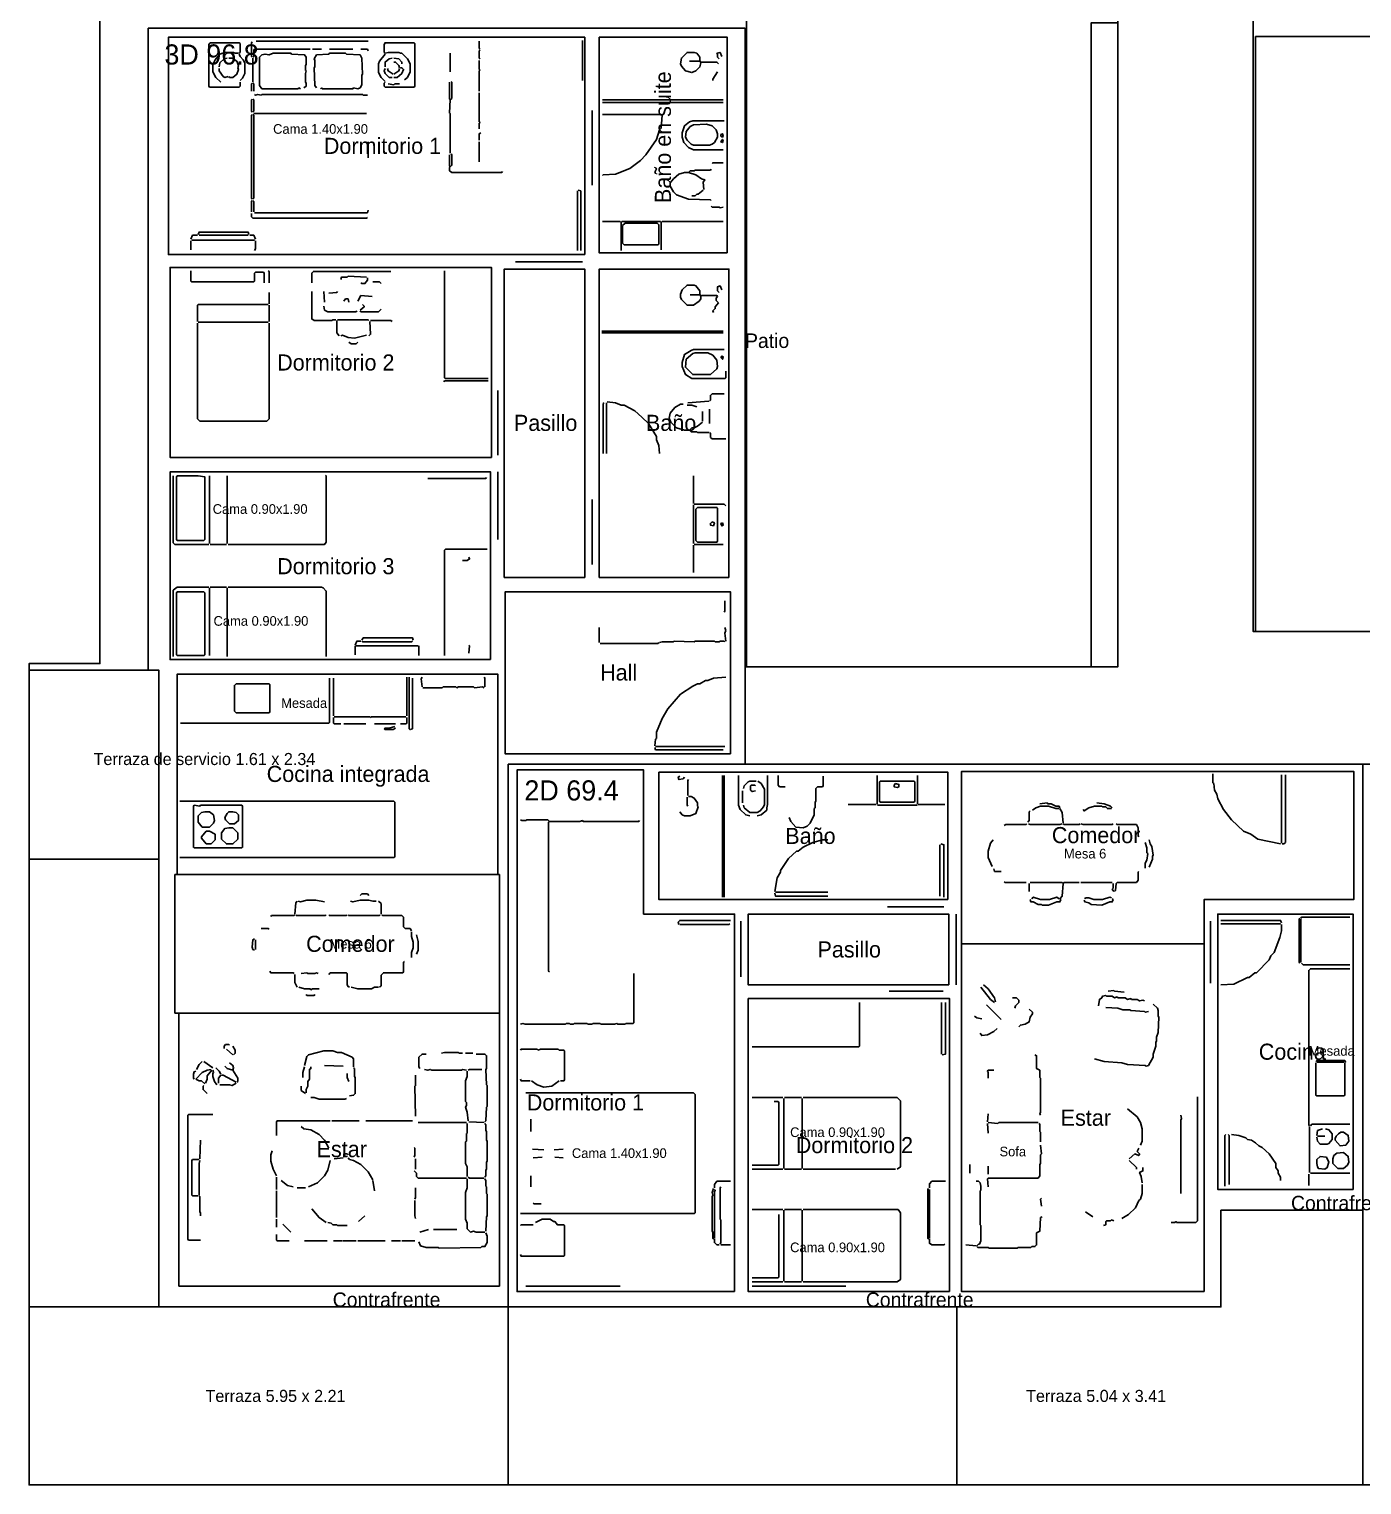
# Model space of a CAD drawing. Header units: metres. Extents: x 0 to 142, y 0 to 33.
# Drawn here: x 0 to 16.55, y 0 to 18.08 of the extents above; entities that cross this region are included whole.
import ezdxf

# ---------------------------------------------------------------- set-up
doc = ezdxf.new("R2010")
doc.units = ezdxf.units.M
for name, color, linetype in [('Trazo_Cotas', 9, 'Continuous'), ('Trazo_Entrada', 1, 'Continuous'), ('Trazo_Equipamiento', 8, 'Continuous'), ('Trazo_Estancias', 3, 'Continuous'), ('Trazo_Fachada', 30, 'Continuous'), ('Trazo_Pasillo', 9, 'Continuous'), ('Trazo_Patios', 3, 'Continuous'), ('Trazo_Puertas', 1, 'Continuous'), ('Trazo_Terreno', 7, 'Continuous'), ('Trazo_Unidad', 7, 'Continuous'), ('Trazo_Ventanas', 5, 'Continuous')]:
    doc.layers.add(name, color=color, linetype=linetype)

msp = doc.modelspace()

# ---------------------------------------------------------------- linework, layer by layer
at = {"layer": 'Trazo_Cotas'}
for points in [[(0, 10.12), (1.61, 10.12), (1.61, 7.77), (0, 7.77)], [(11.52, 2.21), (14.8, 2.21), (14.8, 3.41), (16.56, 3.41), (16.56, 0), (11.52, 0)], [(0, 2.21), (5.95, 2.21), (5.95, 0), (0, 0)]]:
    msp.add_lwpolyline(points, close=True, dxfattribs=at)
at = {"layer": 'Trazo_Entrada'}
for p, q in [((8.89, 10.03), (8.89, 9.16)), ((14.69, 8.95), (15.56, 8.95))]:
    msp.add_line(p, q, dxfattribs=at)
at = {"layer": 'Trazo_Equipamiento', "color": 9}
for p, q in [((4.21, 17.93), (2.82, 17.93)), ((6.87, 17.94), (6.87, 17.44)), ((2.78, 17.72), (2.78, 17.42)), ((3.52, 17.83), (3.63, 17.83)), ((3.73, 17.83), (4.02, 17.83)), ((5.23, 17.78), (5.23, 17.55)), ((4.19, 17.03), (2.79, 17.03)), ((5.23, 17.03), (5.23, 16.54)), ((4.21, 16.48), (4.21, 16.68)), ((5.59, 16.43), (5.59, 16.68)), ((6.81, 15.33), (6.81, 16.07)), ((2.01, 15.45), (2.01, 15.34)), ((2.8, 15.46), (2.02, 15.46)), ((2.11, 15.52), (2.72, 15.52)), ((2.98, 14.67), (2.98, 14.81)), ((2.98, 14.65), (2.98, 14.45)), ((3.66, 14.82), (3.67, 14.69)), ((2.1, 14.44), (2.97, 14.44)), ((2.24, 12.53), (2.24, 11.69)), ((2.46, 11.69), (2.46, 12.53)), ((2.45, 11.68), (2.25, 11.68)), ((2.24, 10.3), (2.24, 11.14)), ((2.45, 11.15), (2.25, 11.15)), ((2.46, 11.14), (2.46, 10.29)), ((7.08, 10.46), (7.08, 10.65)), ((4.05, 10.42), (4.05, 10.31)), ((4.06, 10.42), (4.83, 10.42)), ((4.84, 10.3), (4.84, 10.42)), ((7.78, 9.17), (8.64, 9.17)), ((15.55, 8.82), (15.55, 7.97)), ((12.42, 7.37), (12.42, 7.47)), ((13.45, 7.48), (13.06, 7.48)), ((2.81, 6.77), (2.81, 6.65)), ((11.33, 5.35), (11.33, 5.99)), ((12.07, 5.78), (11.89, 5.96)), ((2.17, 5.26), (2.28, 5.18)), ((2.53, 5.34), (2.45, 5.41)), ((5.51, 5.36), (5.42, 5.36)), ((3.67, 5.21), (3.9, 5.2)), ((9.36, 4.81), (8.98, 4.81)), ((9.37, 3.93), (9.37, 4.8)), ((9.59, 4.81), (9.38, 4.81)), ((9.6, 3.93), (9.6, 4.8)), ((3.76, 4.52), (4.1, 4.52)), ((4.18, 4.52), (4.76, 4.52)), ((6.23, 4.54), (6.23, 4.39)), ((11.91, 4.61), (11.9, 4.51)), ((13.76, 4.57), (13.64, 4.67)), ((4.83, 4.5), (5.43, 4.5)), ((5.46, 4.51), (5.65, 4.5)), ((11.9, 4.49), (11.91, 4.37)), ((2.12, 4.05), (2.13, 4.28)), ((6.25, 4.17), (6.39, 4.16)), ((6.52, 4.16), (6.63, 4.17)), ((3.79, 4.05), (3.9, 4.06)), ((4.8, 4.05), (4.8, 3.92)), ((6.26, 4.06), (6.37, 4.07)), ((6.63, 4.06), (6.53, 4.07)), ((11.68, 3.98), (11.68, 3.87)), ((3.07, 3.67), (3.07, 3.82)), ((6.23, 3.84), (6.23, 3.7)), ((8.98, 3.92), (9.36, 3.92)), ((9.38, 3.92), (9.59, 3.92)), ((10.76, 3.92), (9.61, 3.92)), ((11.91, 3.96), (11.91, 3.86)), ((3.07, 3.65), (3.07, 3.32)), ((3.43, 3.69), (3.33, 3.69)), ((4.27, 3.78), (4.29, 3.65)), ((11.18, 3.67), (11.18, 3.06)), ((3.07, 3.2), (3.07, 3.3)), ((4.09, 3.27), (4.17, 3.34)), ((9.36, 3.42), (8.98, 3.42)), ((9.37, 2.53), (9.37, 3.41)), ((9.59, 3.42), (9.38, 3.42)), ((9.6, 2.53), (9.6, 3.41)), ((13.12, 3.39), (13.21, 3.33)), ((3.25, 3.14), (3.15, 3.24)), ((4.85, 3.14), (4.96, 3.17)), ((5.31, 3.17), (5.02, 3.17)), ((3.42, 3.03), (3.7, 3.03)), ((3.89, 3.03), (3.78, 3.03)), ((4.06, 3.03), (3.9, 3.03)), ((4.08, 3.03), (4.42, 3.03)), ((4.61, 3.03), (4.5, 3.03)), ((4.79, 3.03), (4.63, 3.03)), ((8.71, 2.98), (8.59, 2.98)), ((11.76, 2.97), (11.63, 2.98)), ((7.34, 2.47), (6.17, 2.47)), ((9.36, 2.52), (8.98, 2.52)), ((8.98, 2.47), (10.14, 2.47)), ((9.59, 2.52), (9.38, 2.52))]:
    msp.add_line(p, q, dxfattribs=at)
at = {"layer": 'Trazo_Equipamiento', "color": 8}
for p, q in [((8.62, 17.2), (7.12, 17.2)), ((8.62, 17.17), (7.12, 17.17)), ((7.85, 17.02), (7.12, 17.02)), ((7.34, 15.69), (7.12, 15.69)), ((7.35, 15.33), (7.35, 15.69)), ((7.84, 15.69), (7.36, 15.69)), ((7.85, 15.69), (7.85, 15.34)), ((8.62, 15.69), (7.86, 15.69)), ((8.32, 14.78), (8.21, 14.78)), ((8.62, 14.33), (7.11, 14.33)), ((7.11, 14.31), (8.62, 14.31)), ((7.17, 12.81), (7.17, 13.44)), ((8.18, 13.44), (8.44, 13.46)), ((8.36, 13.33), (8.36, 13.21)), ((8.45, 13.18), (8.45, 13.36)), ((8.25, 12.19), (8.25, 12.53)), ((8.25, 11.69), (8.25, 12.17)), ((8.25, 11.33), (8.25, 11.67)), ((8.26, 11.68), (8.62, 11.68)), ((3.78, 10.02), (3.78, 9.55)), ((4.69, 9.55), (4.69, 10.03)), ((4.18, 9.45), (3.91, 9.45)), ((4.55, 9.45), (4.29, 9.45)), ((8.61, 7.3), (8.61, 8.81)), ((8.63, 7.3), (8.63, 8.81)), ((10.53, 8.46), (10.53, 8.81)), ((11.03, 8.46), (11.03, 8.81)), ((8.86, 8.47), (8.86, 8.62)), ((10.17, 8.45), (10.52, 8.45)), ((11.37, 8.45), (11.04, 8.45)), ((11.31, 7.95), (11.31, 7.31)), ((9.92, 7.36), (9.27, 7.36)), ((15.54, 6.97), (14.8, 6.97)), ((15.79, 7.03), (15.79, 6.49)), ((15.99, 5.25), (16.33, 5.25)), ((15.9, 4.45), (15.9, 3.88)), ((16.09, 4.33), (16, 4.33)), ((15.89, 3.86), (15.89, 3.72)), ((16.4, 3.87), (15.91, 3.87))]:
    msp.add_line(p, q, dxfattribs=at)
at = {"layer": 'Trazo_Equipamiento', "color": 9}
for points in [[(2.62, 17.42), (2.62, 17.37), (2.61, 17.36), (2.24, 17.36), (2.23, 17.37), (2.23, 17.89), (2.25, 17.91), (2.61, 17.91), (2.62, 17.9), (2.62, 17.79), (2.61, 17.78)], [(2.77, 17.73), (2.76, 17.74), (2.76, 17.91), (2.77, 17.92)], [(4.42, 17.78), (4.41, 17.79), (4.41, 17.89), (4.42, 17.91), (4.78, 17.91), (4.79, 17.9), (4.79, 17.37), (4.78, 17.36), (4.42, 17.36), (4.41, 17.37), (4.41, 17.41), (4.42, 17.42)], [(5.6, 17.83), (5.59, 17.84), (5.59, 17.93)], [(2.4, 17.78), (2.37, 17.77), (2.31, 17.7), (2.28, 17.64), (2.28, 17.55), (2.32, 17.48), (2.38, 17.42)], [(2.36, 17.61), (2.37, 17.66), (2.42, 17.71), (2.46, 17.72)], [(2.6, 17.78), (2.56, 17.78), (2.54, 17.79), (2.42, 17.79)], [(2.59, 17.6), (2.6, 17.63), (2.58, 17.68), (2.52, 17.72), (2.48, 17.72)], [(2.62, 17.44), (2.65, 17.47), (2.68, 17.53), (2.68, 17.66), (2.66, 17.7), (2.62, 17.74), (2.61, 17.77)], [(3.49, 17.83), (2.8, 17.83), (2.79, 17.82), (2.79, 17.74), (2.78, 17.73)], [(3.37, 17.34), (3.35, 17.35), (3.34, 17.34), (2.89, 17.34), (2.86, 17.38), (2.86, 17.73), (2.89, 17.76), (2.93, 17.77), (2.98, 17.76), (3.03, 17.78), (3.25, 17.78), (3.26, 17.77), (3.42, 17.76), (3.44, 17.73), (3.44, 17.64), (3.43, 17.63), (3.43, 17.57), (3.44, 17.56), (3.43, 17.53), (3.43, 17.42), (3.44, 17.41), (3.44, 17.37), (3.41, 17.35)], [(3.62, 17.34), (3.63, 17.35), (3.64, 17.34), (4.02, 17.34), (4.03, 17.35), (4.08, 17.34), (4.11, 17.35), (4.13, 17.39), (4.13, 17.51), (4.14, 17.52), (4.13, 17.72), (4.11, 17.76), (3.94, 17.77), (3.93, 17.78), (3.73, 17.78), (3.72, 17.77), (3.57, 17.76), (3.54, 17.71), (3.55, 17.69), (3.55, 17.61), (3.54, 17.6), (3.55, 17.38), (3.57, 17.35)], [(4.21, 17.81), (4.2, 17.83), (4.12, 17.83)], [(4.42, 17.77), (4.35, 17.68), (4.34, 17.65), (4.34, 17.54), (4.37, 17.48), (4.42, 17.43)], [(4.42, 17.78), (4.46, 17.79), (4.59, 17.79), (4.61, 17.78), (4.63, 17.78), (4.7, 17.71), (4.73, 17.65), (4.73, 17.55), (4.7, 17.48), (4.66, 17.45)], [(4.42, 17.61), (4.42, 17.67), (4.47, 17.71), (4.51, 17.72)], [(4.63, 17.65), (4.63, 17.67), (4.59, 17.71), (4.53, 17.72)], [(5.6, 17.71), (5.59, 17.72), (5.59, 17.81), (5.6, 17.82)], [(2.36, 17.59), (2.36, 17.56), (2.41, 17.49), (2.43, 17.48), (2.47, 17.49)], [(2.59, 17.6), (2.6, 17.58), (2.58, 17.52), (2.53, 17.48), (2.49, 17.48), (2.48, 17.49)], [(4.42, 17.59), (4.41, 17.56), (4.42, 17.53), (4.47, 17.48), (4.51, 17.48)], [(4.45, 17.59), (4.46, 17.56), (4.52, 17.52)], [(4.53, 17.67), (4.55, 17.67), (4.59, 17.63), (4.6, 17.6)], [(4.53, 17.48), (4.57, 17.48), (4.63, 17.53), (4.65, 17.58), (4.63, 17.6), (4.61, 17.6)], [(4.6, 17.59), (4.59, 17.56), (4.53, 17.52)], [(5.6, 17.57), (5.59, 17.58), (5.59, 17.69)], [(5.6, 17.57), (5.59, 17.56), (5.59, 17.31)], [(2.76, 17.31), (2.76, 17.4), (2.77, 17.41)], [(2.79, 17.31), (2.79, 17.4), (2.78, 17.41)], [(4.6, 17.4), (4.54, 17.4), (4.53, 17.39), (4.46, 17.4)], [(5.22, 17.42), (5.22, 17.21), (5.23, 17.2)], [(5.23, 17.2), (5.25, 17.22), (5.25, 17.42), (5.24, 17.43)], [(2.77, 17.05), (2.76, 17.06), (2.76, 17.2), (2.77, 17.21)], [(2.78, 17.05), (2.79, 17.06), (2.79, 17.2), (2.78, 17.21)], [(4.2, 17.26), (4.15, 17.26), (4.14, 17.27), (2.89, 17.27), (2.88, 17.26), (2.84, 17.27), (2.81, 17.26), (2.8, 17.27)], [(5.23, 17.03), (5.22, 17.04), (5.23, 17.2)], [(5.59, 17.29), (5.59, 16.93), (5.6, 16.92), (5.59, 16.91), (5.59, 16.84)], [(2.77, 17.02), (2.76, 17.01), (2.76, 15.98), (2.77, 15.97)], [(2.78, 15.97), (2.79, 15.98), (2.79, 17.01), (2.78, 17.02)], [(5.61, 16.79), (5.59, 16.78), (5.59, 16.7)], [(5.22, 16.52), (5.22, 16.38), (5.23, 16.37)], [(5.24, 16.53), (5.25, 16.52), (5.25, 16.39), (5.23, 16.37)], [(5.88, 16.31), (5.87, 16.3), (5.25, 16.3), (5.22, 16.32), (5.22, 16.36), (5.23, 16.37)], [(2.76, 15.81), (2.76, 15.94), (2.77, 15.95)], [(2.79, 15.81), (2.79, 15.94), (2.78, 15.95)], [(6.82, 16.08), (6.85, 16.07), (6.85, 15.33)], [(2.76, 15.79), (2.76, 15.75), (2.78, 15.73), (4.19, 15.73), (4.2, 15.74)], [(4.21, 15.83), (4.2, 15.8), (2.8, 15.8)], [(2.73, 15.53), (2.72, 15.56), (2.11, 15.56), (2.1, 15.53)], [(2.09, 15.52), (2.03, 15.52), (2.01, 15.47)], [(2.74, 15.52), (2.79, 15.52), (2.81, 15.47)], [(2.81, 15.45), (2.81, 15.35), (2.8, 15.33)], [(2.01, 15.08), (2.01, 14.95), (2.02, 14.94), (2.79, 14.94), (2.8, 14.95), (2.8, 15.05), (2.81, 15.06), (2.91, 15.06), (2.92, 15.05), (2.92, 14.93)], [(2.98, 14.93), (2.98, 15.07), (2.97, 15.08)], [(3.51, 14.93), (3.51, 15.05), (3.53, 15.07), (4.49, 15.07)], [(3.87, 14.97), (3.88, 15), (3.95, 15), (3.96, 15.01), (4.19, 15)], [(5.7, 13.74), (5.17, 13.74), (5.16, 13.75), (5.16, 15.08)], [(4.12, 14.93), (4.13, 14.92), (4.17, 14.92), (4.2, 14.96), (4.2, 14.99)], [(4.37, 14.92), (4.35, 14.94), (4.27, 14.94)], [(2.97, 14.66), (2.1, 14.66), (2.09, 14.65), (2.09, 14.45)], [(3.51, 14.82), (3.51, 14.48), (3.54, 14.46), (3.76, 14.46), (3.77, 14.47), (3.81, 14.47)], [(3.72, 14.8), (3.82, 14.81), (3.83, 14.82)], [(3.97, 14.69), (3.96, 14.73), (3.93, 14.73), (3.91, 14.7)], [(4.08, 14.7), (4.12, 14.77), (4.26, 14.76)], [(4.14, 14.66), (4.16, 14.64), (4.16, 14.63), (4.11, 14.59)], [(4.07, 14.58), (4.06, 14.57), (3.71, 14.57), (3.67, 14.59), (3.66, 14.64)], [(4.22, 14.46), (4.21, 14.47), (3.83, 14.47)], [(4.37, 14.6), (4.34, 14.57), (4.12, 14.57), (4.11, 14.58)], [(2.09, 14.43), (2.09, 13.24), (2.12, 13.21), (2.95, 13.21), (2.98, 13.24), (2.98, 14.43)], [(3.82, 14.46), (3.82, 14.31), (3.85, 14.27)], [(4.23, 14.45), (4.24, 14.29), (4.22, 14.27)], [(4.24, 14.46), (4.49, 14.46), (4.51, 14.45)], [(4.19, 14.28), (4.04, 14.24), (3.96, 14.25), (3.89, 14.28), (3.87, 14.27)], [(4.08, 14.19), (4.06, 14.17), (4, 14.17), (3.97, 14.19)], [(5.7, 13.71), (5.16, 13.71), (5.15, 13.7)], [(2.23, 11.68), (1.81, 11.68), (1.79, 11.7), (1.79, 12.53)], [(3.68, 12.54), (3.69, 12.53), (3.69, 11.71), (3.67, 11.68), (2.47, 11.68)], [(5.68, 12.51), (5.67, 12.5), (4.95, 12.5)], [(5.16, 10.3), (5.16, 11.61), (5.17, 11.62), (5.69, 11.62)], [(5.38, 11.48), (5.44, 11.48), (5.47, 11.5), (5.46, 11.52)], [(2.23, 11.15), (1.84, 11.15), (1.79, 11.11), (1.79, 10.29)], [(3.69, 10.29), (3.69, 11.1), (3.65, 11.14), (3.63, 11.15), (2.47, 11.15)], [(8.64, 10.98), (8.64, 10.85), (8.63, 10.84)], [(4.13, 10.49), (4.15, 10.52), (4.76, 10.52), (4.77, 10.49)], [(8.64, 10.65), (8.65, 10.61), (8.64, 10.58), (8.65, 10.48)], [(4.12, 10.48), (4.07, 10.48), (4.05, 10.43)], [(4.76, 10.48), (4.75, 10.47), (4.14, 10.47), (4.13, 10.48)], [(5.46, 10.43), (5.47, 10.42), (5.46, 10.33)], [(7.09, 10.45), (7.81, 10.45), (7.82, 10.46)], [(8.64, 10.47), (8.63, 10.48), (8.58, 10.48), (8.57, 10.47), (8.52, 10.47), (8.51, 10.48), (8.27, 10.48), (8.26, 10.47), (8.01, 10.48), (8, 10.47), (7.86, 10.47), (7.83, 10.46)], [(8.65, 10.03), (8.5, 10.02), (8.43, 9.99), (8.4, 9.99), (8.33, 9.95), (8.3, 9.95), (8.24, 9.92), (8.09, 9.82), (7.93, 9.64), (7.86, 9.52), (7.79, 9.35), (7.79, 9.27), (7.78, 9.26), (7.77, 9.18)], [(8.62, 9.13), (7.78, 9.13), (7.77, 9.16)], [(14.7, 8.83), (14.7, 8.72), (14.71, 8.71), (14.72, 8.63), (14.75, 8.58), (14.76, 8.52), (14.83, 8.39), (14.93, 8.26), (15.08, 8.12), (15.17, 8.08), (15.26, 8.02), (15.54, 7.96)], [(15.6, 8.82), (15.6, 7.98), (15.58, 7.96), (15.56, 7.96)], [(12.43, 8.37), (12.42, 8.36), (12.42, 8.25), (12.4, 8.23)], [(12.79, 8.4), (12.75, 8.4), (12.66, 8.43), (12.56, 8.43), (12.5, 8.41), (12.46, 8.38)], [(12.8, 8.41), (12.79, 8.43), (12.75, 8.43), (12.69, 8.46), (12.65, 8.46), (12.64, 8.47), (12.55, 8.46)], [(12.8, 8.4), (12.83, 8.35), (12.84, 8.22)], [(13.09, 8.39), (13.1, 8.37), (13.16, 8.41), (13.23, 8.43), (13.32, 8.43), (13.33, 8.42), (13.37, 8.42), (13.39, 8.4), (13.44, 8.4)], [(13.45, 8.41), (13.43, 8.43), (13.35, 8.46), (13.26, 8.47)], [(6.1, 8.26), (6.12, 8.25), (6.17, 8.25), (6.18, 8.26), (6.44, 8.26), (6.46, 8.24)], [(6.46, 8.24), (6.45, 8.23), (6.45, 6.38), (6.46, 6.37)], [(7.58, 8.25), (7.57, 8.24), (6.88, 8.24), (6.87, 8.25), (6.84, 8.24), (6.46, 8.24)], [(12.11, 8.19), (12.13, 8.2), (12.38, 8.2), (12.39, 8.21)], [(12.41, 8.21), (12.43, 8.2), (12.8, 8.2), (12.83, 8.21)], [(12.84, 8.21), (12.85, 8.2), (13.04, 8.2), (13.05, 8.21)], [(13.06, 8.21), (13.09, 8.2), (13.45, 8.2), (13.46, 8.21)], [(13.5, 8.21), (13.51, 8.2), (13.75, 8.2), (13.77, 8.16), (13.77, 8.06), (13.78, 8.05)], [(11.97, 8.01), (11.94, 7.97), (11.91, 7.87), (11.91, 7.79), (11.96, 7.68)], [(13.86, 7.98), (13.88, 7.91), (13.88, 7.85), (13.89, 7.84), (13.88, 7.76), (13.86, 7.72), (13.86, 7.66)], [(13.91, 7.67), (13.95, 7.77), (13.95, 7.81), (13.96, 7.82), (13.94, 7.93), (13.92, 7.96), (13.91, 8.01)], [(11.98, 7.65), (11.99, 7.62), (12.07, 7.62)], [(13.78, 7.62), (13.77, 7.61), (13.77, 7.51), (13.75, 7.48), (13.51, 7.48), (13.5, 7.47)], [(12.38, 7.48), (12.12, 7.48), (12.11, 7.49)], [(12.43, 7.48), (12.83, 7.48), (12.84, 7.47)], [(12.8, 7.28), (12.83, 7.31), (12.84, 7.47)], [(12.84, 7.47), (12.85, 7.48), (13.04, 7.48)], [(13.46, 7.47), (13.46, 7.41), (13.45, 7.4), (13.47, 7.37)], [(13.48, 7.37), (13.49, 7.38), (13.5, 7.47)], [(3.3, 7.09), (3.31, 7.23), (3.33, 7.25)], [(3.67, 7.24), (3.56, 7.26), (3.45, 7.26), (3.37, 7.24), (3.34, 7.25)], [(3.99, 7.25), (4.02, 7.24), (4.11, 7.26), (4.22, 7.26), (4.27, 7.25), (4.31, 7.25)], [(4.11, 7.32), (4.13, 7.34), (4.2, 7.34), (4.22, 7.32)], [(4.37, 7.09), (4.37, 7.22), (4.34, 7.25)], [(12.8, 7.28), (12.81, 7.27), (12.8, 7.24), (12.76, 7.24), (12.66, 7.2), (12.58, 7.2), (12.57, 7.21), (12.53, 7.21), (12.47, 7.24), (12.44, 7.24), (12.43, 7.27)], [(12.45, 7.28), (12.47, 7.3), (12.56, 7.27), (12.67, 7.27), (12.76, 7.3), (12.79, 7.28)], [(13.45, 7.28), (13.46, 7.27), (13.45, 7.24), (13.42, 7.24), (13.32, 7.2), (13.19, 7.21), (13.16, 7.23), (13.11, 7.24), (13.1, 7.26)], [(13.44, 7.29), (13.42, 7.3), (13.33, 7.27), (13.22, 7.27), (13.16, 7.29), (13.12, 7.29), (13.11, 7.28)], [(3, 7.06), (3.01, 7.07), (3.29, 7.07), (3.3, 7.08)], [(3.31, 7.08), (3.32, 7.07), (3.68, 7.07), (3.69, 7.08)], [(3.72, 7.08), (3.73, 7.07), (3.94, 7.07), (3.95, 7.08)], [(3.96, 7.08), (3.97, 7.07), (4.35, 7.07), (4.36, 7.08)], [(4.75, 6.88), (4.73, 6.91), (4.67, 6.91), (4.65, 6.93), (4.65, 7.05), (4.63, 7.07), (4.39, 7.07), (4.38, 7.08)], [(2.88, 6.91), (2.97, 6.91), (2.98, 6.9)], [(8.07, 6.96), (8.06, 6.99), (8.08, 7.01), (8.71, 7.01)], [(8.7, 6.97), (8.69, 6.96), (8.08, 6.96)], [(2.8, 6.64), (2.78, 6.65), (2.77, 6.68), (2.78, 6.77), (2.8, 6.78)], [(4.75, 6.87), (4.75, 6.81), (4.77, 6.74), (4.77, 6.67), (4.75, 6.61), (4.75, 6.55)], [(4.81, 6.83), (4.83, 6.75), (4.83, 6.64), (4.81, 6.59)], [(3.29, 6.35), (3.28, 6.36), (3, 6.36), (2.99, 6.38)], [(3.3, 6.34), (3.3, 6.24), (3.33, 6.18)], [(3.59, 6.35), (3.57, 6.36), (3.55, 6.35), (3.46, 6.35), (3.45, 6.36), (3.38, 6.35)], [(3.98, 6.18), (3.96, 6.19), (3.95, 6.21), (3.95, 6.35), (3.94, 6.36), (3.74, 6.36), (3.72, 6.34)], [(4.66, 6.5), (4.65, 6.49), (4.65, 6.37), (4.64, 6.36), (4.4, 6.36), (4.37, 6.33), (4.37, 6.2), (4.35, 6.18)], [(7.51, 6.35), (7.51, 5.74), (7.5, 5.73), (7.41, 5.73), (7.4, 5.72), (7.31, 5.72), (7.3, 5.73), (7.27, 5.72), (7.1, 5.72), (7.09, 5.73), (7, 5.73), (6.99, 5.72), (6.94, 5.72), (6.93, 5.73), (6.77, 5.73), (6.76, 5.72), (6.72, 5.72), (6.71, 5.73), (6.67, 5.73), (6.66, 5.72), (6.16, 5.72), (6.13, 5.73), (6.1, 5.72)], [(3.35, 6.18), (3.42, 6.16), (3.49, 6.16), (3.5, 6.15), (3.52, 6.16), (3.6, 6.16)], [(4, 6.18), (4.08, 6.16), (4.25, 6.16), (4.29, 6.18), (4.34, 6.18)], [(11.82, 6.18), (11.94, 6.03), (11.99, 5.99)], [(12, 6), (11.99, 6.05), (11.91, 6.16), (11.85, 6.21)], [(3.44, 6.09), (3.45, 6.08), (3.54, 6.08), (3.55, 6.09)], [(10.31, 5.99), (10.31, 5.45), (10.3, 5.44), (8.98, 5.44)], [(11.38, 5.99), (11.38, 5.35), (11.34, 5.34)], [(12.24, 5.92), (12.25, 5.95), (12.29, 5.99), (12.29, 6.02), (12.26, 6.05), (12.21, 6.05)], [(13.96, 5.97), (14.01, 5.92), (14.02, 5.89), (14.02, 5.82), (14.03, 5.81), (14.02, 5.62), (14, 5.56), (14, 5.51), (13.99, 5.5), (13.99, 5.45), (13.96, 5.35), (13.96, 5.31), (13.9, 5.21), (13.87, 5.2), (13.86, 5.21), (13.64, 5.22), (13.57, 5.24), (13.35, 5.26), (13.23, 5.29)], [(13.28, 5.95), (13.29, 6.03), (13.32, 6.05)], [(13.32, 6.05), (13.33, 6.07), (13.37, 6.08), (13.38, 6.07), (13.45, 6.07), (13.48, 6.05), (13.51, 6.06), (13.52, 6.05), (13.61, 6.05), (13.64, 6.03), (13.68, 6.04), (13.69, 6.03), (13.76, 6.03), (13.79, 6.01), (13.83, 6.02), (13.85, 6.01)], [(13.4, 6.13), (13.47, 6.14), (13.48, 6.13), (13.6, 6.12)], [(11.74, 5.82), (11.77, 5.8), (11.83, 5.79)], [(12.42, 5.91), (12.46, 5.87), (12.46, 5.85), (12.43, 5.81), (12.42, 5.75), (12.37, 5.72), (12.31, 5.71), (12.29, 5.69)], [(13.37, 5.93), (13.52, 5.92), (13.58, 5.9), (13.67, 5.9), (13.68, 5.89), (13.85, 5.88), (13.86, 5.87), (13.9, 5.88)], [(12.02, 5.67), (11.98, 5.63), (11.9, 5.59), (11.83, 5.58), (11.81, 5.61)], [(2.42, 5.42), (2.42, 5.45), (2.44, 5.47), (2.48, 5.47), (2.49, 5.46)], [(2.53, 5.45), (2.56, 5.4), (2.56, 5.36), (2.54, 5.34)], [(2.15, 5.26), (2.11, 5.22), (2.08, 5.16)], [(4.03, 5.19), (4.03, 5.29), (4.01, 5.31), (3.88, 5.37), (3.83, 5.37), (3.77, 5.39), (3.66, 5.39), (3.47, 5.34), (3.45, 5.32), (3.42, 5.21)], [(4.93, 5.35), (4.88, 5.35), (4.84, 5.31), (4.84, 5.19), (4.85, 5.17)], [(5.12, 5.36), (5.16, 5.37), (5.33, 5.37), (5.34, 5.36), (5.38, 5.36)], [(5.55, 5.35), (5.66, 5.35), (5.68, 5.33), (5.68, 5.17), (5.67, 5.16)], [(6.1, 5.4), (6.11, 5.41), (6.31, 5.41), (6.32, 5.4), (6.35, 5.41), (6.57, 5.41), (6.58, 5.4), (6.64, 5.4), (6.65, 5.39), (6.65, 5.03), (6.64, 5.02), (6.6, 5.02)], [(12.56, 4.59), (12.55, 4.61), (12.56, 4.63), (12.56, 5.05), (12.55, 5.06), (12.55, 5.15), (12.51, 5.17), (12.51, 5.33), (12.49, 5.34)], [(2.05, 5.04), (2.04, 5.05), (2.04, 5.1), (2.05, 5.13), (2.07, 5.14)], [(2.07, 5.04), (2.15, 5.12), (2.21, 5.15), (2.26, 5.16)], [(2.27, 5.15), (2.21, 5.08), (2.21, 5.04), (2.19, 4.99)], [(2.33, 4.97), (2.3, 5.01), (2.28, 5.07), (2.28, 5.11), (2.29, 5.12), (2.28, 5.15)], [(2.38, 5.1), (2.36, 5.14), (2.32, 5.18)], [(2.35, 4.99), (2.35, 5.05), (2.38, 5.09)], [(2.39, 5.09), (2.41, 5.09), (2.57, 5)], [(2.53, 5.15), (2.46, 5.17), (2.43, 5.2)], [(2.49, 5.24), (2.53, 5.21), (2.54, 5.18), (2.53, 5.15)], [(2.58, 5), (2.59, 5.01), (2.59, 5.05), (2.53, 5.15)], [(3.4, 5.06), (3.4, 5.12), (3.42, 5.19)], [(3.5, 5.19), (3.5, 5.17), (3.48, 5.16), (3.48, 5.04), (3.46, 5.01), (3.46, 4.95), (3.44, 4.91), (3.44, 4.87)], [(3.95, 5.11), (3.95, 5.06), (3.97, 5.01)], [(4.03, 5.18), (4.04, 5.17), (4.04, 5.07), (4.05, 5.06), (4.05, 4.86), (4.03, 4.84), (3.98, 4.83)], [(4.8, 5.09), (4.8, 4.96), (4.79, 4.95), (4.8, 4.58)], [(4.91, 5.16), (4.95, 5.15), (4.98, 5.16), (5, 5.15), (5.37, 5.15), (5.38, 5.16), (5.43, 5.15)], [(5.45, 4.52), (5.44, 4.63), (5.42, 4.69), (5.43, 4.71), (5.43, 4.75), (5.42, 4.76), (5.42, 5.02), (5.44, 5.07), (5.44, 5.14)], [(5.62, 5.16), (5.47, 5.16), (5.45, 5.15)], [(5.66, 4.51), (5.67, 4.52), (5.68, 4.69), (5.69, 4.7), (5.69, 4.96), (5.68, 4.97), (5.67, 5.16)], [(11.91, 5.05), (11.91, 5.12), (11.9, 5.14), (11.91, 5.15), (11.98, 5.15)], [(2.07, 5.04), (2.11, 5.02), (2.14, 5.02), (2.18, 4.98)], [(2.21, 4.86), (2.16, 4.91), (2.16, 4.95), (2.17, 4.96)], [(2.57, 4.99), (2.52, 4.96), (2.49, 4.97), (2.37, 4.97)], [(3.38, 4.95), (3.38, 4.9), (3.43, 4.86)], [(6.22, 5.02), (6.11, 5.02), (6.1, 5.04)], [(6.24, 5.02), (6.31, 4.97), (6.39, 4.94), (6.49, 4.95), (6.58, 5.02)], [(3.5, 4.81), (3.54, 4.81), (3.6, 4.79), (3.92, 4.79), (3.94, 4.8)], [(6.1, 3.37), (8.26, 3.37), (8.27, 3.38), (8.27, 4.85), (8.25, 4.87), (6.17, 4.87)], [(8.98, 3.97), (9.3, 3.97), (9.31, 3.98), (9.31, 4.75), (9.3, 4.76), (9.25, 4.76)], [(9.61, 4.81), (10.78, 4.81), (10.82, 4.77), (10.82, 3.95), (10.78, 3.92)], [(14.18, 3.26), (14.23, 3.26), (14.24, 3.27), (14.25, 3.26), (14.49, 3.26), (14.51, 3.28), (14.51, 4.82)], [(2.13, 3.04), (1.98, 3.04), (1.97, 3.05), (1.97, 4.59), (1.98, 4.6), (2.28, 4.6)], [(3.74, 4.52), (3.08, 4.52), (3.07, 4.51), (3.07, 4.34)], [(13.76, 4.57), (13.8, 4.5), (13.82, 4.42), (13.82, 4.27), (13.8, 4.22)], [(14.3, 4.59), (14.31, 4.55), (14.3, 4.53), (14.3, 3.62)], [(3.72, 4.18), (3.67, 4.28), (3.6, 4.35), (3.5, 4.41), (3.41, 4.42), (3.38, 4.45)], [(5.44, 4.49), (5.44, 4.37), (5.43, 4.36), (5.43, 4.27), (5.42, 4.26), (5.42, 3.99), (5.44, 3.95), (5.44, 3.83)], [(5.66, 4.49), (5.67, 4.47), (5.67, 4.4), (5.68, 4.39), (5.68, 4.28), (5.69, 4.27), (5.69, 4.02), (5.68, 4.01), (5.68, 3.92), (5.67, 3.91), (5.67, 3.84), (5.66, 3.82)], [(12.53, 4.5), (12.04, 4.5), (12.03, 4.49), (11.91, 4.5)], [(12.56, 4.26), (12.56, 4.38), (12.55, 4.39), (12.55, 4.48), (12.54, 4.49)], [(4.79, 4.07), (4.78, 4.08), (4.79, 4.09), (4.79, 4.18), (4.78, 4.19)], [(12.56, 4.22), (12.57, 4.11), (12.56, 4.1), (12.56, 3.99), (12.55, 3.98), (12.55, 3.84), (12.53, 3.81)], [(13.66, 4.05), (13.73, 4.11), (13.78, 4.09), (13.79, 4.1), (13.79, 4.11), (13.76, 4.14), (13.78, 4.18)], [(2.11, 4.04), (2.03, 4.04), (2.02, 4.03), (2.02, 3.6), (2.03, 3.59), (2.1, 3.59)], [(2.12, 4.03), (2.11, 3.99), (2.11, 3.6)], [(3.07, 3.84), (3.03, 3.92), (3, 4.02), (3, 4.1), (3.02, 4.15)], [(3.74, 4.03), (3.71, 3.91), (3.67, 3.84), (3.58, 3.75), (3.47, 3.7)], [(3.91, 4.07), (3.91, 4.11), (3.95, 4.11), (3.96, 4.1)], [(3.96, 4.06), (3.98, 4.04), (4.03, 4.03), (4.12, 3.98), (4.21, 3.89), (4.27, 3.79)], [(13.75, 3.92), (13.75, 3.94), (13.66, 4.03)], [(4.78, 3.9), (4.81, 3.87), (4.81, 3.83), (4.83, 3.81), (5.43, 3.81)], [(5.44, 3.8), (5.44, 3.69), (5.42, 3.63), (5.42, 3.3), (5.44, 3.25), (5.44, 3.18), (5.48, 3.14), (5.52, 3.15), (5.55, 3.14), (5.66, 3.14)], [(5.45, 3.82), (5.47, 3.81), (5.65, 3.81)], [(5.66, 3.8), (5.67, 3.78), (5.67, 3.71), (5.68, 3.7), (5.68, 3.62), (5.69, 3.61), (5.69, 3.34), (5.68, 3.33), (5.67, 3.15)], [(12.53, 3.81), (11.91, 3.81), (11.9, 3.8), (11.91, 3.7)], [(13.82, 3.75), (13.81, 3.83), (13.79, 3.88), (13.83, 3.9), (13.83, 3.94)], [(3.28, 3.7), (3.21, 3.72), (3.13, 3.78)], [(4.79, 3.55), (4.8, 3.57), (4.8, 3.69)], [(8.5, 3.68), (8.48, 3.63), (8.49, 3.6), (8.48, 3.58), (8.48, 3.15), (8.49, 3.14), (8.49, 3.06), (8.5, 3.05)], [(8.51, 3.69), (8.51, 3.73), (8.54, 3.77), (8.71, 3.77)], [(8.51, 3.67), (8.52, 3.66), (8.51, 3.64), (8.51, 3.06)], [(8.59, 3.7), (8.58, 3.69), (8.58, 3.3), (8.59, 3.29), (8.59, 3.01), (8.58, 2.99)], [(11.17, 3.68), (11.16, 3.67), (11.16, 3.06), (11.17, 3.05)], [(11.18, 3.69), (11.18, 3.74), (11.21, 3.77), (11.38, 3.77)], [(11.77, 2.97), (11.79, 2.99), (11.8, 2.99), (11.82, 3.03), (11.82, 3.22), (11.81, 3.23), (11.81, 3.65), (11.82, 3.66), (11.82, 3.71), (11.81, 3.75), (11.79, 3.77), (11.76, 3.77)], [(13.82, 3.73), (13.82, 3.62), (13.8, 3.55), (13.78, 3.53), (13.74, 3.44), (13.65, 3.36), (13.57, 3.31)], [(2.13, 3.34), (2.13, 3.38), (2.12, 3.39), (2.12, 3.58), (2.11, 3.59)], [(4.79, 3.53), (4.79, 3.34), (4.8, 3.31)], [(6.36, 3.49), (6.27, 3.49), (6.26, 3.5)], [(12.57, 3.56), (12.56, 3.55), (12.57, 3.46)], [(3.69, 3.26), (3.6, 3.32), (3.51, 3.43)], [(3.71, 3.26), (3.75, 3.25), (3.77, 3.23), (3.82, 3.23), (3.83, 3.22), (3.95, 3.22)], [(6.29, 3.26), (6.37, 3.3), (6.47, 3.3), (6.51, 3.27), (6.53, 3.27), (6.56, 3.23), (6.64, 3.23), (6.65, 3.22), (6.65, 2.85), (6.64, 2.84), (6.11, 2.84), (6.1, 2.86)], [(8.98, 2.57), (9.3, 2.57), (9.31, 2.58), (9.31, 3.36)], [(9.61, 2.52), (10.78, 2.52), (10.82, 2.55), (10.82, 3.38), (10.79, 3.42), (9.61, 3.42)], [(11.77, 2.96), (11.78, 2.95), (11.91, 2.95), (11.92, 2.94), (12.27, 2.94), (12.28, 2.95), (12.44, 2.95), (12.45, 2.96), (12.49, 2.96), (12.51, 2.98), (12.51, 3.13), (12.55, 3.15), (12.56, 3.32), (12.58, 3.33)], [(13.34, 3.22), (13.37, 3.23), (13.37, 3.27), (13.38, 3.28), (13.43, 3.28), (13.44, 3.29), (13.47, 3.28)], [(3.07, 3.11), (3.07, 3.04), (3.08, 3.03), (3.23, 3.03)], [(4.84, 3.02), (4.86, 2.97), (4.93, 2.95), (5.08, 2.95), (5.09, 2.94), (5.61, 2.95), (5.62, 2.96), (5.66, 2.96), (5.69, 3.01), (5.69, 3.09), (5.67, 3.13)], [(6.1, 3.22), (6.11, 3.23), (6.26, 3.23)], [(8.51, 3.05), (8.51, 3.01), (8.54, 2.98), (8.57, 2.98)], [(11.18, 3.05), (11.18, 3), (11.21, 2.98), (11.36, 2.98), (11.37, 2.99)]]:
    msp.add_lwpolyline(points, dxfattribs=at)
at = {"layer": 'Trazo_Equipamiento', "color": 8}
for points in [[(8.34, 17.66), (8.33, 17.61), (8.28, 17.56), (8.23, 17.54), (8.15, 17.56), (8.1, 17.62), (8.09, 17.65), (8.1, 17.72), (8.17, 17.79), (8.26, 17.79), (8.29, 17.78), (8.33, 17.73), (8.33, 17.69)], [(8.16, 16.81), (8.21, 16.87), (8.25, 16.89), (8.41, 16.9), (8.48, 16.88), (8.53, 16.83), (8.55, 16.78), (8.55, 16.74), (8.51, 16.67), (8.48, 16.65), (8.45, 16.64), (8.25, 16.64), (8.22, 16.65), (8.17, 16.7), (8.15, 16.74)], [(8.59, 16.75), (8.59, 16.77), (8.61, 16.78), (8.62, 16.75), (8.61, 16.74)], [(8.62, 16.69), (8.61, 16.71), (8.59, 16.68), (8.61, 16.67)], [(7.4, 15.67), (7.8, 15.67), (7.82, 15.65), (7.82, 15.41), (7.81, 15.4), (7.39, 15.4), (7.37, 15.42), (7.37, 15.64)], [(8.33, 14.79), (8.33, 14.83), (8.28, 14.89), (8.26, 14.9), (8.17, 14.9), (8.11, 14.84), (8.09, 14.79), (8.09, 14.75), (8.1, 14.72), (8.17, 14.65), (8.25, 14.65), (8.32, 14.7), (8.34, 14.73), (8.34, 14.76)], [(8.49, 14.03), (8.43, 14.06), (8.27, 14.06), (8.24, 14.05), (8.16, 13.98), (8.15, 13.88), (8.24, 13.79), (8.46, 13.79), (8.54, 13.86), (8.55, 13.89), (8.54, 13.97)], [(8.59, 14), (8.6, 14.02), (8.62, 14.01), (8.61, 13.98)], [(8.55, 12.13), (8.54, 12.14), (8.3, 12.14), (8.28, 12.12), (8.28, 11.73), (8.3, 11.71), (8.54, 11.71), (8.55, 11.72)], [(8.5, 11.91), (8.51, 11.95), (8.48, 11.96), (8.46, 11.94), (8.46, 11.92)], [(8.61, 11.95), (8.59, 11.94), (8.6, 11.91), (8.62, 11.92)], [(2.57, 9.95), (2.55, 9.93), (2.55, 9.61), (2.57, 9.59), (2.98, 9.59), (2.99, 9.6), (2.99, 9.94), (2.98, 9.95)], [(10.57, 8.48), (10.56, 8.49), (10.56, 8.73), (10.57, 8.74), (10.99, 8.74), (11, 8.73), (11, 8.49), (10.99, 8.48)], [(10.78, 8.66), (10.74, 8.67), (10.74, 8.69), (10.76, 8.71), (10.8, 8.7), (10.8, 8.67)], [(2.13, 8.44), (2.12, 8.43), (2.05, 8.44), (2.04, 8.43), (2.04, 7.92), (2.05, 7.91), (2.64, 7.91), (2.65, 7.92), (2.65, 8.43), (2.64, 8.44)], [(2.18, 8.36), (2.14, 8.35), (2.1, 8.31), (2.1, 8.23), (2.15, 8.17), (2.24, 8.17), (2.29, 8.22), (2.3, 8.25), (2.29, 8.32), (2.24, 8.36)], [(2.53, 8.36), (2.57, 8.35), (2.6, 8.32), (2.6, 8.25), (2.55, 8.21), (2.49, 8.21), (2.44, 8.26), (2.43, 8.29), (2.46, 8.34), (2.48, 8.36)], [(2.48, 8.16), (2.43, 8.15), (2.39, 8.1), (2.39, 8.02), (2.45, 7.96), (2.53, 7.96), (2.59, 8.02), (2.59, 8.1), (2.53, 8.16)], [(2.2, 8.12), (2.14, 8.05), (2.14, 8.03), (2.2, 7.96), (2.26, 7.96), (2.31, 8.01), (2.31, 8.08), (2.24, 8.12)], [(16.22, 4.28), (16.28, 4.21), (16.35, 4.22), (16.39, 4.27), (16.38, 4.34), (16.32, 4.38), (16.29, 4.38), (16.26, 4.36), (16.23, 4.33), (16.22, 4.3)], [(15.99, 4.04), (16.03, 4.08), (16.11, 4.07), (16.14, 4.01), (16.12, 3.94), (16.09, 3.92), (16.01, 3.93), (16, 3.95), (15.99, 3.99)], [(16.19, 3.99), (16.25, 3.93), (16.32, 3.93), (16.37, 3.97), (16.39, 4.01), (16.38, 4.08), (16.32, 4.13), (16.24, 4.12), (16.2, 4.09), (16.19, 4.05)]]:
    msp.add_lwpolyline(points, close=True, dxfattribs=at)
for points in [[(8.57, 17.71), (8.55, 17.73), (8.55, 17.77), (8.54, 17.78), (8.58, 17.79), (8.6, 17.74)], [(8.2, 17.68), (8.32, 17.68), (8.33, 17.69)], [(8.35, 17.67), (8.54, 17.67), (8.56, 17.65)], [(8.55, 17.55), (8.49, 17.46), (8.49, 17.44)], [(7.12, 16.26), (7.13, 16.27), (7.28, 16.28), (7.46, 16.35), (7.59, 16.45), (7.66, 16.52), (7.79, 16.71), (7.83, 16.83), (7.85, 16.85), (7.86, 17.01)], [(8.63, 16.94), (8.24, 16.94), (8.2, 16.93), (8.14, 16.88), (8.11, 16.79), (8.11, 16.74), (8.13, 16.67), (8.19, 16.61), (8.25, 16.58), (8.62, 16.58)], [(8.19, 16.3), (8.14, 16.3), (8.07, 16.28), (8, 16.22), (7.96, 16.17), (7.96, 16.13), (8, 16.06), (8.04, 16.02), (8.19, 15.97), (8.46, 15.96), (8.47, 15.95)], [(8.47, 16.34), (8.46, 16.33), (8.27, 16.33), (8.26, 16.32), (8.21, 16.32), (8.19, 16.3)], [(8.19, 16.3), (8.28, 16.27), (8.35, 16.22), (8.39, 16.21), (8.37, 16.18), (8.38, 16.09)], [(8.48, 16.41), (8.49, 16.42), (8.62, 16.42)], [(8.37, 16.08), (8.31, 16.03), (8.29, 16.03), (8.27, 16.01), (8.23, 16.01)], [(8.47, 15.88), (8.48, 15.87), (8.57, 15.87), (8.58, 15.86), (8.62, 15.87)], [(8.57, 14.81), (8.55, 14.83), (8.55, 14.88), (8.58, 14.89), (8.6, 14.84)], [(8.35, 14.77), (8.54, 14.77), (8.55, 14.76)], [(8.5, 14.56), (8.49, 14.58), (8.52, 14.61), (8.52, 14.63), (8.56, 14.68)], [(8.56, 14.68), (8.53, 14.71), (8.53, 14.74), (8.55, 14.76)], [(8.65, 13.83), (8.65, 13.75), (8.64, 13.74), (8.23, 13.74), (8.15, 13.79), (8.11, 13.89), (8.11, 13.94), (8.14, 14.04), (8.22, 14.09), (8.25, 14.1), (8.63, 14.1)], [(7.13, 12.81), (7.13, 13.43), (7.14, 13.44)], [(7.83, 12.81), (7.82, 12.91), (7.79, 12.98), (7.79, 13.02), (7.69, 13.18), (7.61, 13.26), (7.52, 13.34), (7.39, 13.41), (7.35, 13.41), (7.28, 13.44), (7.18, 13.45)], [(8.2, 13.1), (8.14, 13.1), (8.04, 13.13), (7.97, 13.2), (7.95, 13.25), (7.96, 13.31), (8.02, 13.38), (8.09, 13.42), (8.12, 13.42)], [(8.29, 13.39), (8.23, 13.41), (8.17, 13.41)], [(8.45, 13.46), (8.46, 13.47), (8.46, 13.53), (8.48, 13.55), (8.63, 13.55)], [(8.2, 13.1), (8.23, 13.13), (8.26, 13.13), (8.3, 13.15), (8.36, 13.2)], [(8.44, 13.07), (8.3, 13.07), (8.29, 13.08), (8.22, 13.08), (8.2, 13.1)], [(8.65, 12.99), (8.48, 12.99), (8.46, 13.01), (8.46, 13.06), (8.45, 13.07)], [(8.26, 12.18), (8.63, 12.18), (8.65, 12.16)], [(3.73, 10.02), (3.73, 9.47), (3.72, 9.46), (1.88, 9.46)], [(4.76, 10.02), (4.76, 9.39), (4.73, 9.38), (4.72, 9.39), (4.72, 10.03)], [(4.88, 10.03), (4.87, 10.01), (4.88, 9.91)], [(5.66, 9.91), (5.66, 10.02), (5.65, 10.03)], [(4.89, 9.9), (5.13, 9.9), (5.14, 9.91), (5.3, 9.91), (5.31, 9.9), (5.33, 9.91), (5.52, 9.91), (5.53, 9.9), (5.63, 9.91), (5.65, 9.9)], [(3.87, 9.45), (3.79, 9.45), (3.78, 9.46), (3.78, 9.53)], [(4.24, 9.53), (4.23, 9.54), (3.79, 9.54)], [(4.68, 9.54), (4.25, 9.54), (4.24, 9.53)], [(4.41, 9.39), (4.42, 9.4), (4.47, 9.4), (4.54, 9.42)], [(4.69, 9.53), (4.69, 9.46), (4.68, 9.45), (4.61, 9.45)], [(4.41, 9.39), (4.42, 9.38), (4.52, 9.38), (4.55, 9.4)], [(8.14, 8.79), (8.12, 8.77), (8.07, 8.76), (8.06, 8.79), (8.08, 8.8)], [(8.18, 8.56), (8.18, 8.75), (8.19, 8.76)], [(8.95, 8.31), (8.9, 8.32), (8.83, 8.39), (8.81, 8.44), (8.81, 8.81)], [(8.87, 8.44), (8.88, 8.41), (8.95, 8.35), (9.04, 8.35), (9.08, 8.37), (9.12, 8.42), (9.13, 8.45), (9.13, 8.64), (9.09, 8.71), (9.05, 8.74)], [(9.03, 8.74), (8.95, 8.74), (8.93, 8.73), (8.88, 8.68), (8.87, 8.65)], [(9.02, 8.62), (8.98, 8.61), (8.96, 8.63), (8.96, 8.68), (8.97, 8.69), (9.01, 8.69), (9.02, 8.68)], [(9.17, 8.81), (9.17, 8.45), (9.16, 8.41), (9.16, 8.38), (9.09, 8.32), (9.04, 8.31)], [(9.3, 8.81), (9.3, 8.69), (9.32, 8.67), (9.39, 8.67)], [(9.86, 8.8), (9.86, 8.68), (9.85, 8.67), (9.79, 8.67), (9.77, 8.65), (9.77, 8.49), (9.76, 8.48), (9.76, 8.41), (9.75, 8.4), (9.75, 8.32), (9.7, 8.22), (9.66, 8.18), (9.61, 8.16), (9.52, 8.17), (9.46, 8.24), (9.44, 8.29)], [(8.08, 8.36), (8.11, 8.32), (8.14, 8.31), (8.21, 8.31), (8.28, 8.34), (8.31, 8.42), (8.3, 8.43), (8.3, 8.47), (8.26, 8.53), (8.22, 8.55), (8.19, 8.55)], [(8.18, 8.43), (8.17, 8.44), (8.17, 8.54)], [(1.87, 7.79), (4.53, 7.79), (4.54, 7.8), (4.54, 8.48), (4.53, 8.49), (1.87, 8.49)], [(11.03, 8.45), (11.02, 8.44), (10.54, 8.44), (10.53, 8.45)], [(9.92, 8.01), (9.85, 8.01), (9.73, 7.98), (9.61, 7.92), (9.55, 7.87), (9.53, 7.87), (9.43, 7.78), (9.33, 7.63), (9.33, 7.61), (9.29, 7.54), (9.26, 7.37)], [(11.32, 7.96), (11.36, 7.95), (11.36, 7.3)], [(9.92, 7.31), (9.27, 7.31), (9.26, 7.35)], [(15.55, 6.98), (15.54, 7.01), (14.8, 7.01)], [(15.55, 6.96), (15.55, 6.88), (15.53, 6.8), (15.46, 6.61), (15.42, 6.57), (15.4, 6.52), (15.24, 6.36), (15.22, 6.36), (15.15, 6.3), (15.13, 6.3), (14.96, 6.22), (14.8, 6.21)], [(15.78, 7.04), (15.77, 7.03), (15.77, 6.49), (15.78, 6.48)], [(15.79, 7.04), (15.8, 7.05), (16.4, 7.05)], [(16.4, 6.46), (15.82, 6.46), (15.8, 6.48)], [(16.4, 6.41), (15.91, 6.41), (15.89, 6.39), (15.89, 4.47), (15.9, 4.46)], [(16.34, 5.25), (16.35, 5.26), (16.34, 5.27), (15.99, 5.27), (15.98, 5.26)], [(16.34, 5.24), (16.34, 4.84), (16.33, 4.83), (15.99, 4.83), (15.98, 4.84), (15.98, 5.24)], [(14.86, 4.35), (14.85, 4.34), (14.85, 3.71)], [(14.89, 4.35), (14.9, 4.34), (14.9, 3.73)], [(15.54, 3.78), (15.54, 3.82), (15.51, 3.87), (15.51, 3.9), (15.48, 3.94), (15.48, 3.99), (15.4, 4.11), (15.31, 4.19), (15.27, 4.21), (15.23, 4.25), (15.18, 4.28), (15.13, 4.29), (15.11, 4.31), (15.02, 4.34), (14.93, 4.35)], [(16.4, 4.48), (15.93, 4.48), (15.91, 4.46)], [(16.1, 4.42), (16.14, 4.41), (16.18, 4.36), (16.18, 4.29), (16.14, 4.24), (16.12, 4.23), (16.03, 4.23), (16, 4.27), (15.99, 4.32)], [(15.99, 4.34), (16, 4.4), (16.06, 4.42)]]:
    msp.add_lwpolyline(points, dxfattribs=at)
at = {"layer": 'Trazo_Equipamiento', "color": 9}
for points in [[(1.84, 12.53), (2.1, 12.53), (2.18, 12.52), (2.18, 11.74), (2.17, 11.73), (1.84, 11.73), (1.83, 11.74), (1.83, 12.52)], [(1.83, 11.08), (1.84, 11.09), (2.17, 11.09), (2.18, 11.08), (2.18, 10.31), (2.17, 10.3), (1.84, 10.3), (1.83, 10.31)]]:
    msp.add_lwpolyline(points, close=True, dxfattribs=at)
at = {"layer": 'Trazo_Estancias', "color": 5}
for points in [[(6.9, 15.28), (6.9, 17.98), (1.73, 17.98), (1.73, 15.28)], [(5.74, 12.76), (5.74, 15.12), (1.75, 15.12), (1.75, 12.76)], [(5.73, 10.25), (5.73, 12.58), (1.75, 12.58), (1.75, 10.25)], [(8.76, 2.4), (8.76, 7.09), (7.63, 7.09), (7.63, 8.88), (6.06, 8.88), (6.06, 2.4)], [(11.43, 2.4), (11.43, 6.04), (8.93, 6.04), (8.93, 2.4)]]:
    msp.add_lwpolyline(points, close=True, dxfattribs=at)
at = {"layer": 'Trazo_Estancias', "color": 4}
for points in [[(8.67, 15.3), (8.67, 17.98), (7.08, 17.98), (7.08, 15.3)], [(8.69, 11.27), (8.69, 15.1), (7.08, 15.1), (7.08, 11.27)], [(11.41, 7.27), (11.41, 8.85), (7.82, 8.85), (7.82, 7.27)]]:
    msp.add_lwpolyline(points, close=True, dxfattribs=at)
at = {"layer": 'Trazo_Estancias', "color": 8}
for points in [[(6.9, 11.27), (6.9, 15.1), (5.9, 15.1), (5.9, 11.27)], [(8.71, 9.08), (8.71, 11.09), (5.91, 11.09), (5.91, 9.08)], [(11.42, 6.21), (11.42, 7.09), (8.93, 7.09), (8.93, 6.21)]]:
    msp.add_lwpolyline(points, close=True, dxfattribs=at)
at = {"layer": 'Trazo_Estancias', "color": 30}
for points in [[(5.82, 7.58), (5.82, 10.07), (1.84, 10.07), (1.84, 7.58)], [(16.44, 3.67), (16.44, 7.09), (14.76, 7.09), (14.76, 3.67)]]:
    msp.add_lwpolyline(points, close=True, dxfattribs=at)
at = {"layer": 'Trazo_Estancias', "color": 40}
for points in [[(14.59, 6.72), (14.59, 7.27), (16.45, 7.27), (16.45, 8.86), (11.58, 8.86), (11.58, 6.72)], [(5.84, 5.86), (5.84, 7.58), (1.81, 7.58), (1.81, 5.86)]]:
    msp.add_lwpolyline(points, close=True, dxfattribs=at)
at = {"layer": 'Trazo_Estancias', "color": 2}
for points in [[(14.59, 2.4), (14.59, 6.72), (11.58, 6.72), (11.58, 2.4)], [(5.84, 2.47), (5.84, 5.86), (1.86, 5.86), (1.86, 2.47)]]:
    msp.add_lwpolyline(points, close=True, dxfattribs=at)
at = {"layer": 'Trazo_Fachada'}
for p, q in [((1.48, 10.12), (1.48, 18.07)), ((8.89, 18.07), (8.89, 10.18)), ((1.61, 10.12), (1.48, 10.12)), ((1.61, 2.21), (1.61, 10.12)), ((16.54, 3.41), (14.8, 3.41)), ((14.8, 3.41), (14.8, 2.21)), ((5.93, 2.21), (1.61, 2.21)), ((14.8, 2.21), (5.97, 2.21))]:
    msp.add_line(p, q, dxfattribs=at)
at = {"layer": 'Trazo_Pasillo'}
msp.add_lwpolyline([(7.95, 23.89), (21.44, 23.89), (21.44, 22.32), (15.2, 22.32), (15.2, 10.6), (20.78, 10.6), (20.78, 8.95), (8.89, 8.95), (8.89, 10.16), (13.52, 10.16), (13.52, 22.32), (7.95, 22.32)], close=True, dxfattribs=at)
at = {"layer": 'Trazo_Patios'}
for points in [[(8.91, 22.27), (13.52, 22.27), (13.52, 18.16), (13.19, 18.16), (13.19, 10.16), (8.91, 10.16)], [(15.23, 17.99), (20.72, 17.99), (20.72, 10.6), (15.23, 10.6)]]:
    msp.add_lwpolyline(points, close=True, dxfattribs=at)
at = {"layer": 'Trazo_Puertas'}
for p, q in [((6.99, 17.07), (6.99, 16.14)), ((6.04, 15.19), (6.87, 15.19)), ((5.82, 13.59), (5.82, 12.79)), ((5.82, 12.58), (5.82, 11.74)), ((6.99, 12.24), (6.99, 11.43)), ((10.66, 7.18), (11.36, 7.18)), ((11.51, 7.09), (11.51, 6.21)), ((8.84, 7), (8.84, 6.31)), ((14.67, 7), (14.67, 6.23)), ((10.68, 6.13), (11.35, 6.13))]:
    msp.add_line(p, q, dxfattribs=at)
at = {"layer": 'Trazo_Terreno'}
msp.add_lwpolyline([(0, 32.75), (29.74, 32.75), (29.74, 23.38), (28.85, 23.38), (28.85, 10.18), (30.36, 10.18), (30.36, 0), (0, 0), (0, 10.2), (0.88, 10.2), (0.88, 23.38), (0, 23.38)], close=True, dxfattribs=at)
at = {"layer": 'Trazo_Unidad'}
for points in [[(1.48, 18.09), (8.89, 18.09), (8.89, 8.95), (5.95, 8.95), (5.95, 2.21), (1.61, 2.21), (1.61, 10.12), (1.48, 10.12)], [(5.95, 8.95), (16.56, 8.95), (16.56, 3.41), (14.8, 3.41), (14.8, 2.21), (5.95, 2.21)]]:
    msp.add_lwpolyline(points, close=True, dxfattribs=at)
at = {"layer": 'Trazo_Ventanas'}
for p, q in [((8.89, 17.97), (8.89, 17.44)), ((1.48, 15.42), (1.48, 17.89)), ((8.89, 15.02), (8.89, 14.55)), ((1.48, 12.86), (1.48, 14.98)), ((1.48, 10.25), (1.48, 12.55)), ((1.61, 8.65), (1.61, 10.06)), ((1.61, 2.49), (1.61, 7.42)), ((15.54, 3.41), (14.81, 3.41)), ((4.61, 2.21), (1.86, 2.21)), ((9.21, 2.21), (7.27, 2.21)), ((11.33, 2.21), (10.07, 2.21)), ((14.41, 2.21), (12.06, 2.21))]:
    msp.add_line(p, q, dxfattribs=at)

# ---------------------------------------------------------------- texts
at = {"layer": 'Trazo_Cotas'}
for s, p in [('Terraza de servicio 1.61 x 2.34', (0.8, 8.94)), ('Terraza 5.95 x 2.21', (2.19, 1.03)), ('Terraza 5.04 x 3.41', (12.38, 1.03))]:
    msp.add_text(s, height=0.15, dxfattribs=at).set_placement(p)
at = {"layer": 'Trazo_Equipamiento', "color": 8}
for s, p in [('Cama 1.40x1.90', (3.03, 16.78)), ('Cama 0.90x1.90', (2.28, 12.06)), ('Cama 0.90x1.90', (2.29, 10.67)), ('Mesada', (3.13, 9.65)), ('Mesa 6', (12.85, 7.78)), ('Mesa 6', (3.73, 6.66)), ('Mesada', (15.89, 5.33)), ('Cama 0.90x1.90', (9.45, 4.32)), ('Cama 1.40x1.90', (6.74, 4.06)), ('Sofa', (12.05, 4.08)), ('Cama 0.90x1.90', (9.45, 2.89))]:
    msp.add_text(s, height=0.12, dxfattribs=at).set_placement(p)
at = {"layer": 'Trazo_Estancias', "color": 4}
msp.add_text('Baño en suite', height=0.2, rotation=90, dxfattribs=at).set_placement((7.97, 15.92))
at = {"layer": 'Trazo_Estancias', "color": 5}
for s, p in [('Dormitorio 1', (3.66, 16.53)), ('Dormitorio 2', (3.08, 13.84)), ('Dormitorio 3', (3.08, 11.31)), ('Dormitorio 1', (6.18, 4.65)), ('Dormitorio 2', (9.52, 4.12))]:
    msp.add_text(s, height=0.2, dxfattribs=at).set_placement(p)
at = {"layer": 'Trazo_Estancias', "color": 8}
for s, p in [('Pasillo', (6.02, 13.09)), ('Hall', (7.09, 9.99)), ('Pasillo', (9.79, 6.55))]:
    msp.add_text(s, height=0.2, dxfattribs=at).set_placement(p)
at = {"layer": 'Trazo_Estancias', "color": 4}
for p in [(7.66, 13.09), (9.39, 7.96)]:
    msp.add_text('Baño', height=0.2, dxfattribs=at).set_placement(p)
at = {"layer": 'Trazo_Estancias', "color": 30}
for s, p in [('Cocina integrada', (2.95, 8.73)), ('Cocina', (15.27, 5.28))]:
    msp.add_text(s, height=0.2, dxfattribs=at).set_placement(p)
at = {"layer": 'Trazo_Estancias', "color": 40}
for p in [(12.7, 7.97), (3.44, 6.62)]:
    msp.add_text('Comedor', height=0.2, dxfattribs=at).set_placement(p)
at = {"layer": 'Trazo_Estancias', "color": 2}
for p in [(12.81, 4.46), (3.57, 4.07)]:
    msp.add_text('Estar', height=0.2, dxfattribs=at).set_placement(p)
at = {"layer": 'Trazo_Fachada'}
for s, p in [('Patio', (8.89, 14.12)), ('Contrafrente', (15.67, 3.41)), ('Contrafrente', (3.77, 2.21)), ('Contrafrente', (10.39, 2.21))]:
    msp.add_text(s, height=0.18, dxfattribs=at).set_placement(p)
at = {"layer": 'Trazo_Unidad'}
for s, p in [('3D 96.8', (1.68, 17.64)), ('2D 69.4', (6.15, 8.5))]:
    msp.add_text(s, height=0.25, dxfattribs=at).set_placement(p)

doc.saveas('drawing.dxf')
